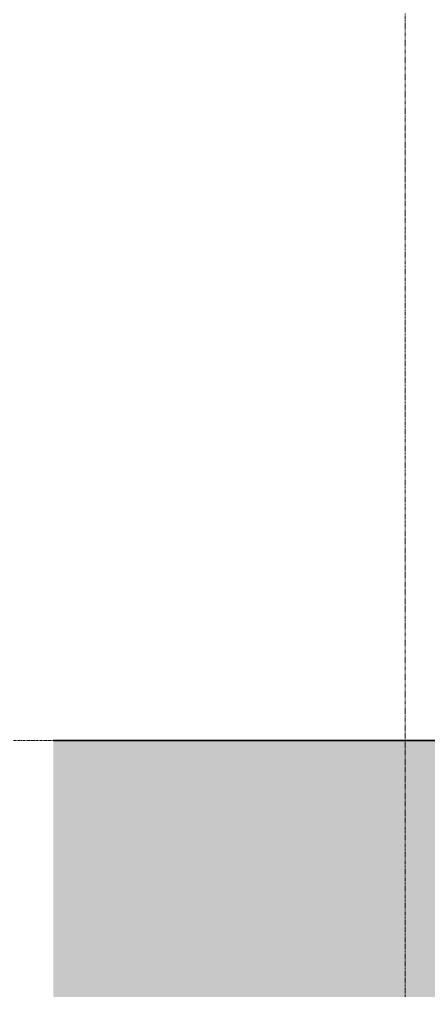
# Model space of a CAD drawing. Header units: inches. Extents: x 21380 to 98133, y -290 to 853.
# Drawn here: x 35169.5 to 35251.6, y -50.2 to 144.7 of the extents above; entities that cross this region are included whole.
import ezdxf

# ---------------------------------------------------------------- set-up
doc = ezdxf.new("R2010")
doc.units = ezdxf.units.IN
doc.header["$MEASUREMENT"] = 0
doc.linetypes.add('Dash Dot 3_16_', pattern=[0.3125, 0.1875, -0.0625, 0, -0.0625])
doc.linetypes.add('Grid Line 1_2_', pattern=[0.875, 0.5, -0.125, 0.125, -0.125])
for name, color, linetype, lineweight in [('A-ANNO-SYMB', 150, 'Continuous', 9), ('A-FLOR-LEVL', 51, 'Continuous', 9), ('C-TOPO', 7, 'Continuous', 9)]:
    doc.layers.add(name, color=color, linetype=linetype, lineweight=lineweight)

msp = doc.modelspace()

# ---------------------------------------------------------------- hatches: boundary and pattern name
at = {"layer": 'C-TOPO'}
h = msp.add_hatch(dxfattribs=at)
h.set_pattern_fill('FP_40', color=256, style=0, pattern_type=2)
h.set_pattern_definition([(0, (-87574.236, 98.42), (48, 48), [48, -48]), (0, (-87574.236, 116.42), (48, 48), [48, -48]), (0, (-87574.236, 134.42), (48, 48), [48, -48]), (90, (-87568.236, 140.42), (-48, 48), [48, -48]), (90, (-87550.236, 140.42), (-48, 48), [48, -48]), (90, (-87532.236, 140.42), (-48, 48), [48, -48])])
h.paths.add_polyline_path([(39527.78, -79.82), (39556.93, -79.82), (39556.93, 0), (39484.03, 0), (39484.03, -36), (39487.03, -36), (39487.03, -48), (39469.03, -48), (39469.03, -36), (39474.03, -36), (39474.03, -6), (35266.78, -6), (35266.78, -36), (35271.78, -36), (35271.78, -48), (35253.78, -48), (35253.78, -36), (35256.78, -36), (35256.78, 0), (35176.28, 0), (35176.28, -79.82), (39511.45, -79.82)], flags=0)

# ---------------------------------------------------------------- linework, layer by layer
at = {"layer": 'A-ANNO-SYMB', "linetype": 'Dash Dot 3_16_'}
msp.add_line((35246.88, 385.8), (35246.88, -54.12), dxfattribs=at)
at = {"layer": 'A-FLOR-LEVL', "linetype": 'Grid Line 1_2_'}
msp.add_line((34982.85, 0), (39861.53, 0), dxfattribs=at)
at = {"layer": 'C-TOPO', "lineweight": 35}
msp.add_line((35176.28, 0), (35255.29, 0), dxfattribs=at)
at = {"layer": 'C-TOPO'}
msp.add_line((35255.29, 0), (35176.28, 0), dxfattribs=at)

doc.saveas('drawing.dxf')
